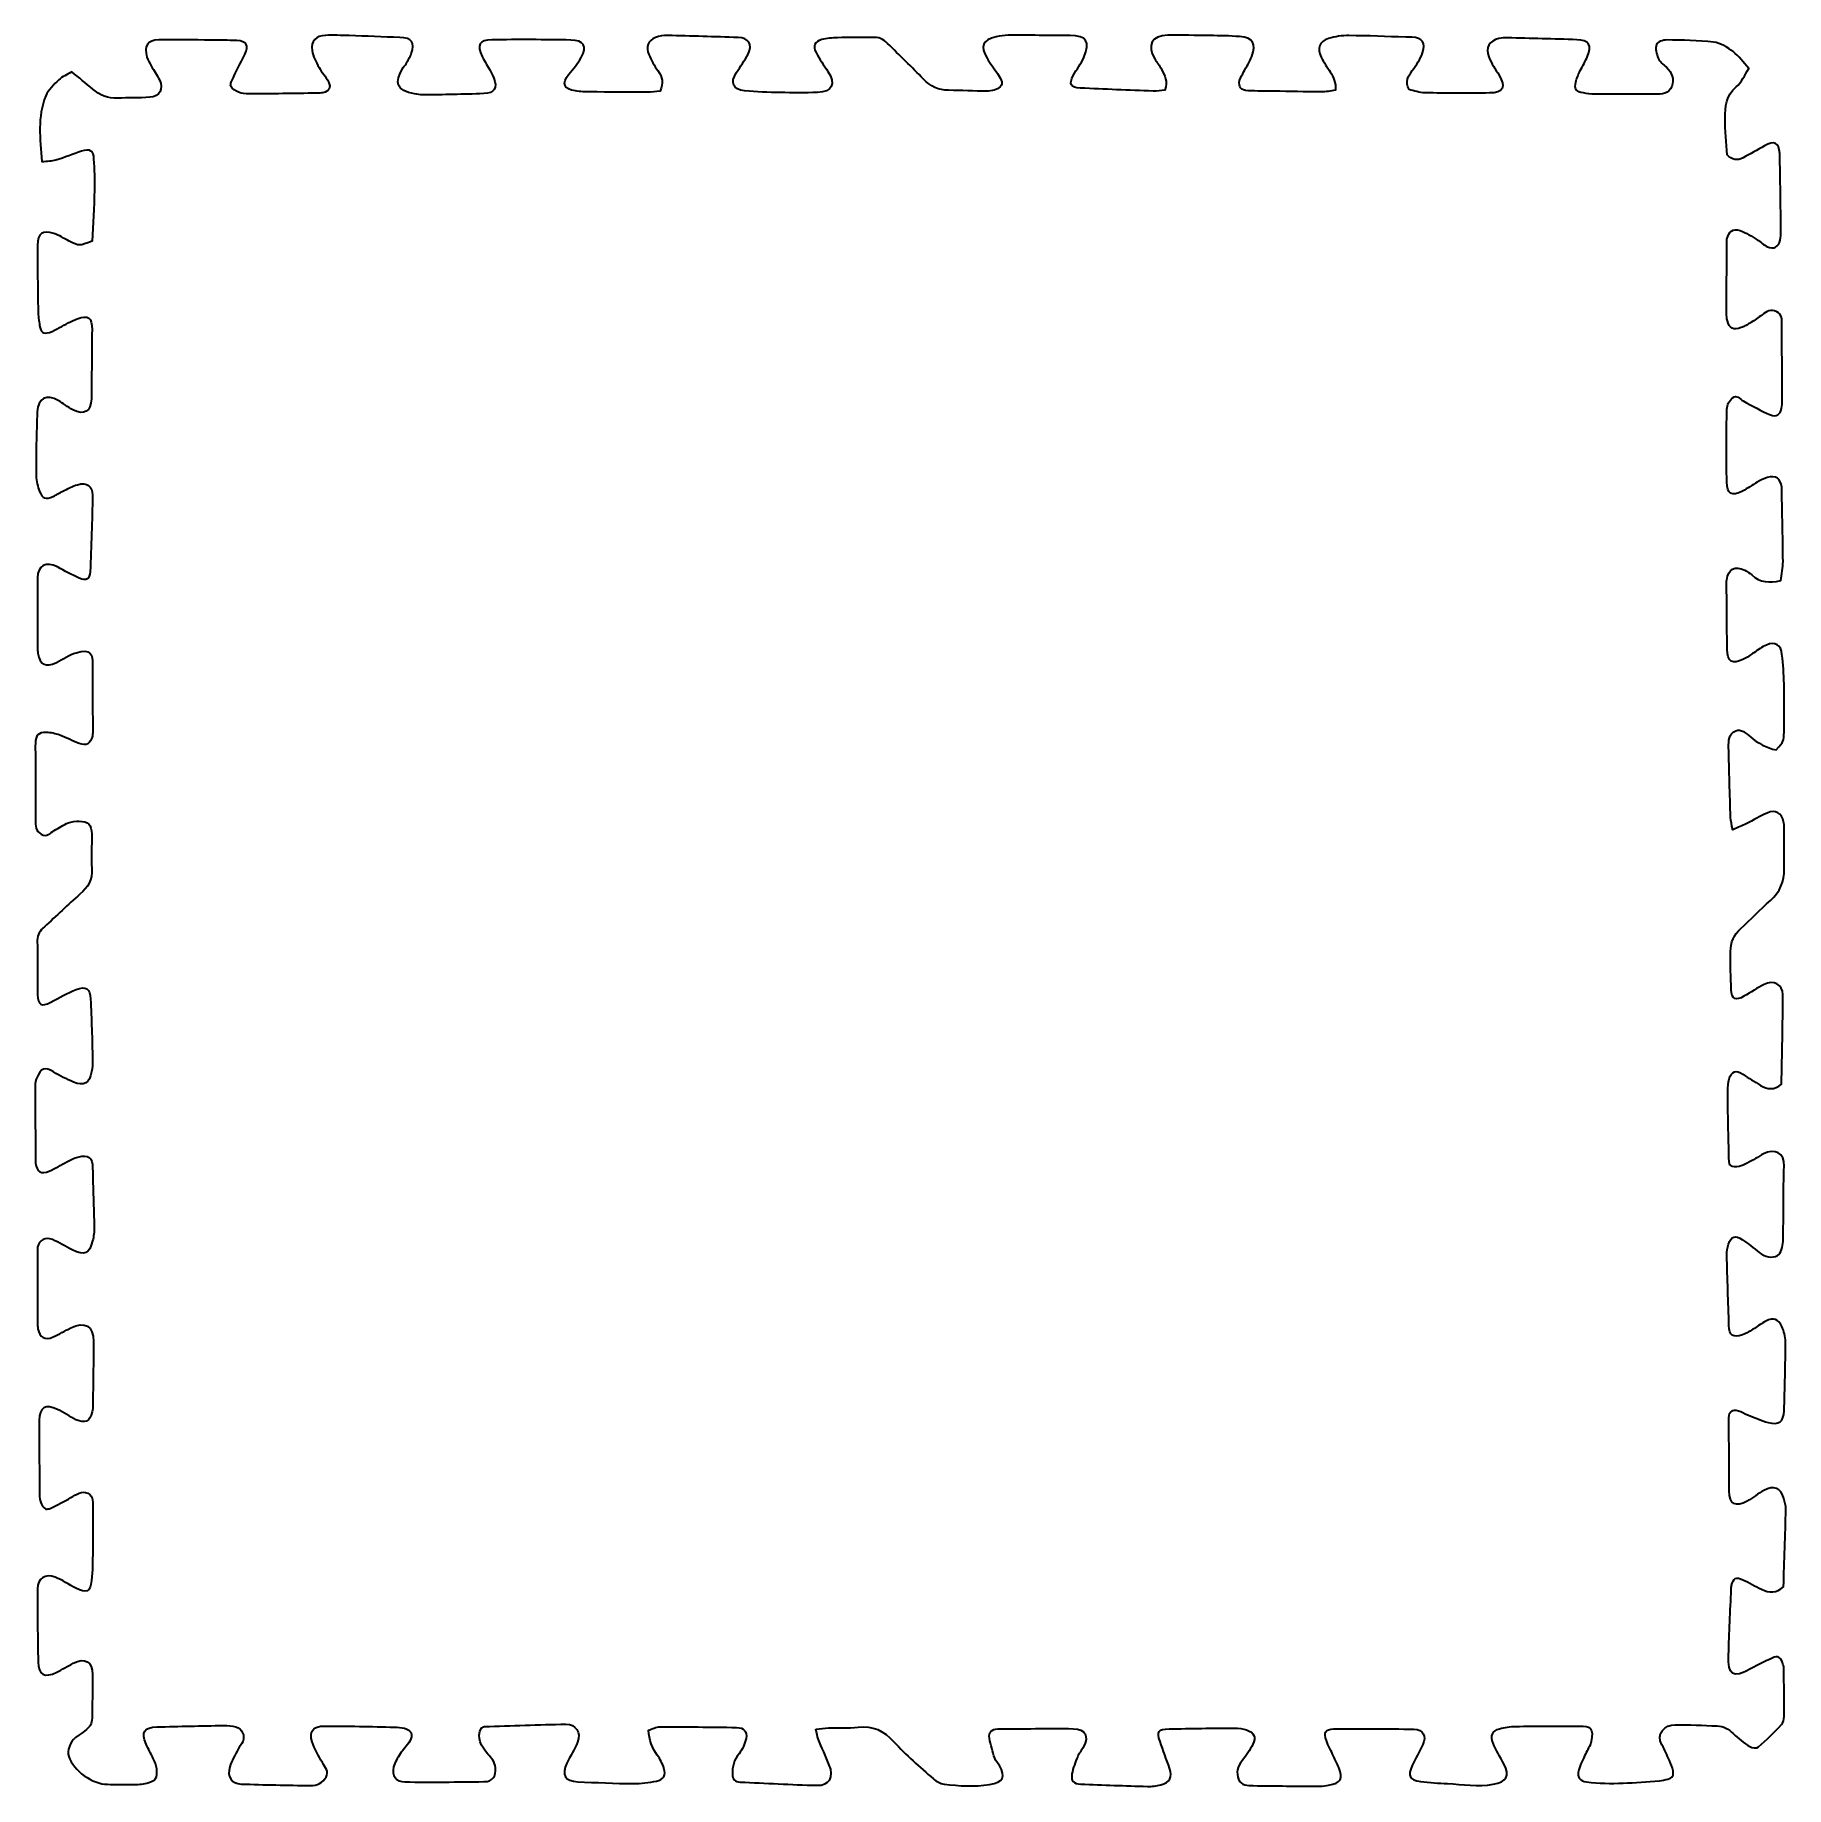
# Model space of a CAD drawing. Header units: centimetres. Extents: x 16.3 to 66.2, y -80 to -30.1.
import ezdxf

# ---------------------------------------------------------------- set-up
doc = ezdxf.new("R2010")
doc.units = ezdxf.units.CM
doc.header["$MEASUREMENT"] = 0
doc.layers.add('Слой 1', color=7, linetype='Continuous', lineweight=0)

msp = doc.modelspace()

# ---------------------------------------------------------------- linework, layer by layer
at = {"layer": 'Слой 1', "color": 7, "lineweight": 35}
msp.add_open_spline([(38.562, -78.376), (38.594, -78.495), (38.608, -78.573), (38.637, -78.646), (38.737, -78.897), (38.841, -79.147), (38.948, -79.395), (39.095, -79.734), (38.955, -79.983), (38.588, -79.974), (37.86, -79.956), (37.132, -79.912), (36.404, -79.882), (36.257, -79.876), (36.188, -79.796), (36.186, -79.66), (36.182, -79.445), (36.228, -79.251), (36.376, -79.073), (36.475, -78.954), (36.544, -78.791), (36.575, -78.638), (36.617, -78.436), (36.516, -78.329), (36.304, -78.325), (35.575, -78.312), (34.846, -78.304), (34.117, -78.306), (34.009, -78.307), (33.902, -78.368), (33.788, -78.403), (33.821, -78.685), (33.891, -78.912), (34.044, -79.116), (34.126, -79.227), (34.19, -79.358), (34.233, -79.489), (34.296, -79.681), (34.22, -79.816), (34.023, -79.853), (33.804, -79.895), (33.58, -79.927), (33.359, -79.925), (32.83, -79.92), (32.302, -79.894), (31.773, -79.873), (31.411, -79.859), (31.307, -79.68), (31.467, -79.338), (31.562, -79.136), (31.69, -78.949), (31.772, -78.743), (31.88, -78.472), (31.721, -78.228), (31.435, -78.232), (30.659, -78.244), (29.884, -78.274), (29.108, -78.299), (29.087, -78.299), (29.066, -78.317), (29.028, -78.333), (28.868, -78.629), (29.03, -78.862), (29.211, -79.082), (29.309, -79.201), (29.413, -79.304), (29.424, -79.474), (29.442, -79.726), (29.351, -79.866), (29.099, -79.87), (28.346, -79.882), (27.594, -79.883), (26.841, -79.878), (26.594, -79.876), (26.458, -79.692), (26.523, -79.45), (26.558, -79.319), (26.634, -79.195), (26.709, -79.079), (26.791, -78.951), (26.906, -78.844), (26.985, -78.714), (27.094, -78.534), (27.032, -78.395), (26.831, -78.348), (26.74, -78.327), (26.645, -78.316), (26.551, -78.314), (25.881, -78.301), (25.211, -78.283), (24.541, -78.283), (24.227, -78.283), (24.105, -78.438), (24.197, -78.736), (24.26, -78.944), (24.385, -79.134), (24.49, -79.327), (24.561, -79.459), (24.691, -79.577), (24.594, -79.743), (24.497, -79.909), (24.338, -79.985), (24.15, -79.982), (23.492, -79.972), (22.834, -79.96), (22.176, -79.938), (21.902, -79.929), (21.762, -79.724), (21.849, -79.447), (21.903, -79.27), (22.005, -79.108), (22.09, -78.941), (22.127, -78.868), (22.187, -78.805), (22.217, -78.73), (22.289, -78.548), (22.208, -78.366), (22.021, -78.309), (21.911, -78.276), (21.79, -78.265), (21.674, -78.267), (21.04, -78.277), (20.405, -78.294), (19.771, -78.308), (19.406, -78.316), (19.315, -78.457), (19.463, -78.799), (19.523, -78.939), (19.604, -79.07), (19.666, -79.21), (19.709, -79.305), (19.753, -79.406), (19.766, -79.508), (19.797, -79.751), (19.726, -79.855), (19.486, -79.91), (19.351, -79.942), (19.208, -79.951), (19.068, -79.954), (18.833, -79.958), (18.598, -79.949), (18.363, -79.946), (17.925, -79.942), (17.397, -79.562), (17.255, -79.148), (17.205, -79.003), (17.29, -78.722), (17.444, -78.615), (18.022, -78.213), (17.903, -78.286), (17.928, -77.591), (17.937, -77.333), (17.939, -77.074), (17.936, -76.815), (17.931, -76.44), (17.718, -76.318), (17.38, -76.495), (17.224, -76.576), (17.073, -76.668), (16.915, -76.746), (16.563, -76.921), (16.393, -76.835), (16.383, -76.452), (16.366, -75.758), (16.365, -75.064), (16.367, -74.371), (16.368, -74.076), (16.591, -73.925), (16.868, -74.038), (17.074, -74.122), (17.262, -74.247), (17.458, -74.353), (17.749, -74.51), (17.872, -74.458), (17.907, -74.135), (17.938, -73.856), (17.936, -73.572), (17.94, -73.29), (17.946, -72.891), (17.945, -72.491), (17.946, -72.091), (17.946, -71.927), (17.97, -71.735), (17.804, -71.645), (17.625, -71.549), (17.471, -71.684), (17.318, -71.769), (17.124, -71.877), (16.927, -71.978), (16.728, -72.077), (16.689, -72.096), (16.638, -72.091), (16.599, -72.096), (16.449, -71.988), (16.424, -71.841), (16.423, -71.685), (16.419, -70.979), (16.409, -70.274), (16.414, -69.568), (16.417, -69.194), (16.592, -69.091), (16.937, -69.255), (17.117, -69.34), (17.281, -69.459), (17.461, -69.546), (17.719, -69.67), (17.86, -69.598), (17.925, -69.322), (17.939, -69.265), (17.941, -69.205), (17.942, -69.147), (17.95, -68.535), (17.963, -67.924), (17.961, -67.313), (17.96, -66.867), (17.721, -66.73), (17.312, -66.929), (17.143, -67.011), (16.984, -67.115), (16.811, -67.187), (16.569, -67.289), (16.427, -67.205), (16.376, -66.951), (16.365, -66.893), (16.363, -66.834), (16.363, -66.775), (16.362, -66.105), (16.362, -65.435), (16.362, -64.764), (16.362, -64.717), (16.359, -64.669), (16.368, -64.624), (16.41, -64.423), (16.598, -64.32), (16.789, -64.408), (16.981, -64.495), (17.163, -64.605), (17.351, -64.701), (17.702, -64.879), (17.838, -64.822), (17.937, -64.444), (17.969, -64.322), (17.983, -64.191), (17.981, -64.064), (17.97, -63.5), (17.948, -62.937), (17.936, -62.373), (17.93, -62.06), (17.829, -61.973), (17.517, -62.054), (17.406, -62.083), (17.303, -62.143), (17.199, -62.195), (17.031, -62.28), (16.872, -62.383), (16.7, -62.455), (16.464, -62.554), (16.348, -62.481), (16.308, -62.227), (16.299, -62.17), (16.304, -62.11), (16.304, -62.051), (16.303, -61.405), (16.301, -60.759), (16.302, -60.113), (16.302, -60.02), (16.294, -59.917), (16.329, -59.835), (16.472, -59.498), (16.563, -59.473), (16.822, -59.629), (17.002, -59.739), (17.193, -59.834), (17.387, -59.917), (17.685, -60.044), (17.853, -59.946), (17.906, -59.624), (17.925, -59.508), (17.94, -59.39), (17.937, -59.273), (17.922, -58.698), (17.905, -58.122), (17.879, -57.546), (17.866, -57.252), (17.74, -57.165), (17.465, -57.277), (17.216, -57.378), (16.982, -57.517), (16.743, -57.642), (16.485, -57.777), (16.369, -57.719), (16.364, -57.429), (16.356, -56.912), (16.367, -56.394), (16.358, -55.877), (16.354, -55.7), (16.448, -55.595), (16.562, -55.49), (16.9, -55.18), (17.229, -54.86), (17.576, -54.56), (17.805, -54.362), (17.935, -54.146), (17.913, -53.829), (17.891, -53.502), (17.916, -53.171), (17.911, -52.842), (17.906, -52.576), (17.817, -52.484), (17.551, -52.475), (17.449, -52.471), (17.337, -52.485), (17.243, -52.524), (17.103, -52.581), (16.972, -52.663), (16.843, -52.742), (16.726, -52.813), (16.63, -52.944), (16.468, -52.847), (16.313, -52.753), (16.308, -52.607), (16.309, -52.447), (16.312, -51.801), (16.305, -51.154), (16.303, -50.507), (16.302, -50.425), (16.299, -50.343), (16.303, -50.261), (16.316, -50.015), (16.376, -49.946), (16.625, -49.946), (16.75, -49.946), (16.88, -49.98), (16.998, -50.023), (17.185, -50.091), (17.362, -50.188), (17.549, -50.258), (17.762, -50.338), (17.878, -50.269), (17.93, -50.047), (17.943, -49.991), (17.941, -49.93), (17.94, -49.872), (17.938, -49.248), (17.925, -48.625), (17.937, -48.002), (17.942, -47.726), (17.882, -47.547), (17.467, -47.67), (17.268, -47.729), (17.092, -47.861), (16.902, -47.952), (16.598, -48.099), (16.442, -48.02), (16.378, -47.688), (16.367, -47.631), (16.368, -47.571), (16.368, -47.513), (16.366, -46.854), (16.362, -46.196), (16.365, -45.537), (16.367, -45.184), (16.611, -45.053), (16.931, -45.224), (17.138, -45.335), (17.342, -45.452), (17.557, -45.546), (17.754, -45.631), (17.857, -45.574), (17.866, -45.362), (17.898, -44.634), (17.923, -43.905), (17.934, -43.176), (17.938, -42.912), (17.768, -42.801), (17.506, -42.878), (17.361, -42.921), (17.225, -42.997), (17.088, -43.063), (16.993, -43.109), (16.905, -43.171), (16.809, -43.214), (16.598, -43.31), (16.505, -43.281), (16.425, -43.071), (16.371, -42.931), (16.324, -42.777), (16.323, -42.63), (16.322, -42.019), (16.334, -41.407), (16.354, -40.796), (16.367, -40.421), (16.633, -40.284), (16.954, -40.475), (17.096, -40.559), (17.225, -40.664), (17.37, -40.741), (17.692, -40.912), (17.896, -40.792), (17.9, -40.433), (17.909, -39.774), (17.916, -39.116), (17.919, -38.458), (17.92, -38.104), (17.822, -38.03), (17.495, -38.15), (17.321, -38.214), (17.159, -38.312), (16.991, -38.396), (16.897, -38.442), (16.807, -38.505), (16.708, -38.534), (16.523, -38.588), (16.456, -38.539), (16.425, -38.341), (16.404, -38.202), (16.384, -38.062), (16.381, -37.921), (16.371, -37.298), (16.364, -36.675), (16.364, -36.052), (16.364, -35.71), (16.507, -35.604), (16.83, -35.713), (16.984, -35.765), (17.125, -35.856), (17.271, -35.931), (17.554, -36.076), (17.554, -36.077), (17.922, -35.932), (17.946, -35.456), (17.977, -34.965), (17.99, -34.475), (17.998, -34.181), (17.982, -33.887), (17.966, -33.593), (17.952, -33.344), (17.861, -33.28), (17.623, -33.356), (17.377, -33.435), (17.139, -33.537), (16.892, -33.612), (16.774, -33.648), (16.645, -33.644), (16.486, -33.662), (16.442, -33.007), (16.353, -32.385), (16.601, -31.79), (16.673, -31.616), (16.828, -31.469), (16.969, -31.333), (17.067, -31.239), (17.205, -31.186), (17.344, -31.104), (17.544, -31.269), (17.743, -31.43), (17.94, -31.595), (18.146, -31.767), (18.371, -31.87), (18.649, -31.855), (18.953, -31.837), (19.26, -31.855), (19.564, -31.83), (19.854, -31.806), (19.967, -31.591), (19.842, -31.331), (19.776, -31.194), (19.686, -31.068), (19.611, -30.935), (19.565, -30.854), (19.516, -30.771), (19.487, -30.683), (19.386, -30.377), (19.502, -30.196), (19.828, -30.19), (20.321, -30.181), (20.815, -30.195), (21.309, -30.2), (21.556, -30.203), (21.803, -30.202), (22.05, -30.213), (22.329, -30.226), (22.4, -30.354), (22.276, -30.605), (22.153, -30.858), (22.027, -31.109), (21.905, -31.362), (21.885, -31.403), (21.881, -31.452), (21.867, -31.506), (22, -31.678), (22.185, -31.736), (22.39, -31.735), (23.036, -31.731), (23.683, -31.721), (24.33, -31.713), (24.388, -31.712), (24.448, -31.711), (24.505, -31.698), (24.684, -31.657), (24.746, -31.552), (24.664, -31.388), (24.591, -31.242), (24.472, -31.12), (24.395, -30.976), (24.314, -30.823), (24.223, -30.663), (24.198, -30.497), (24.158, -30.231), (24.305, -30.077), (24.581, -30.064), (24.804, -30.054), (25.028, -30.064), (25.251, -30.071), (25.732, -30.087), (26.214, -30.107), (26.695, -30.125), (27.055, -30.138), (27.138, -30.252), (27.023, -30.59), (26.99, -30.688), (26.932, -30.779), (26.881, -30.871), (26.858, -30.912), (26.82, -30.943), (26.796, -30.983), (26.52, -31.427), (26.611, -31.637), (27.119, -31.73), (27.2, -31.745), (27.282, -31.765), (27.363, -31.764), (27.939, -31.754), (28.515, -31.748), (29.091, -31.725), (29.398, -31.712), (29.495, -31.566), (29.379, -31.281), (29.291, -31.065), (29.15, -30.872), (29.046, -30.662), (28.887, -30.339), (28.967, -30.193), (29.322, -30.189), (30.074, -30.182), (30.827, -30.184), (31.579, -30.196), (31.948, -30.203), (32.048, -30.371), (31.875, -30.695), (31.782, -30.869), (31.638, -31.015), (31.517, -31.173), (31.313, -31.438), (31.375, -31.598), (31.709, -31.65), (31.847, -31.672), (31.99, -31.674), (32.13, -31.676), (32.671, -31.681), (33.212, -31.683), (33.753, -31.683), (33.879, -31.683), (34.004, -31.666), (34.123, -31.658), (34.21, -31.427), (34.203, -31.25), (34.062, -31.069), (33.955, -30.932), (33.876, -30.77), (33.803, -30.61), (33.704, -30.392), (33.774, -30.213), (33.995, -30.126), (34.101, -30.084), (34.224, -30.067), (34.338, -30.069), (35.008, -30.082), (35.677, -30.101), (36.347, -30.126), (36.659, -30.137), (36.771, -30.317), (36.633, -30.595), (36.538, -30.783), (36.41, -30.953), (36.298, -31.132), (36.12, -31.416), (36.196, -31.605), (36.534, -31.645), (36.871, -31.684), (37.213, -31.687), (37.554, -31.694), (37.906, -31.702), (38.259, -31.703), (38.612, -31.692), (39.034, -31.679), (39.142, -31.452), (38.91, -31.091), (38.795, -30.914), (38.673, -30.74), (38.571, -30.555), (38.471, -30.372), (38.531, -30.235), (38.734, -30.185), (38.88, -30.148), (39.035, -30.134), (39.187, -30.13), (39.516, -30.121), (39.846, -30.131), (40.175, -30.12), (40.352, -30.114), (40.489, -30.164), (40.614, -30.292), (40.951, -30.636), (41.305, -30.964), (41.637, -31.312), (41.837, -31.521), (42.063, -31.629), (42.352, -31.63), (42.717, -31.631), (43.081, -31.66), (43.445, -31.653), (43.575, -31.651), (43.743, -31.618), (43.824, -31.533), (43.934, -31.418), (43.827, -31.269), (43.749, -31.151), (43.651, -31.004), (43.538, -30.867), (43.45, -30.715), (43.248, -30.369), (43.32, -30.201), (43.707, -30.104), (43.819, -30.076), (43.938, -30.061), (44.054, -30.061), (44.642, -30.059), (45.23, -30.065), (45.818, -30.067), (46.284, -30.068), (46.403, -30.242), (46.211, -30.691), (46.133, -30.873), (46.004, -31.033), (45.909, -31.208), (45.778, -31.453), (45.829, -31.551), (46.108, -31.566), (46.8, -31.601), (47.493, -31.627), (48.186, -31.652), (48.299, -31.656), (48.413, -31.633), (48.517, -31.623), (48.625, -31.379), (48.51, -31.203), (48.424, -31.028), (48.373, -30.923), (48.292, -30.834), (48.232, -30.733), (47.998, -30.339), (48.148, -30.064), (48.604, -30.06), (49.004, -30.057), (49.404, -30.063), (49.803, -30.07), (50.086, -30.074), (50.368, -30.077), (50.649, -30.098), (51.036, -30.127), (51.142, -30.297), (51.001, -30.662), (50.942, -30.814), (50.851, -30.953), (50.776, -31.098), (50.733, -31.18), (50.673, -31.259), (50.654, -31.347), (50.613, -31.534), (50.695, -31.635), (50.892, -31.644), (51.138, -31.655), (51.386, -31.65), (51.633, -31.654), (52.079, -31.662), (52.526, -31.675), (52.973, -31.677), (53.108, -31.677), (53.243, -31.647), (53.391, -31.629), (53.399, -31.412), (53.338, -31.255), (53.239, -31.106), (53.149, -30.969), (53.053, -30.833), (52.984, -30.685), (52.86, -30.419), (52.918, -30.248), (53.191, -30.156), (53.375, -30.094), (53.579, -30.07), (53.774, -30.071), (54.314, -30.073), (54.853, -30.098), (55.393, -30.113), (55.452, -30.115), (55.511, -30.108), (55.569, -30.112), (55.866, -30.136), (55.979, -30.281), (55.875, -30.558), (55.807, -30.74), (55.694, -30.91), (55.577, -31.067), (55.457, -31.228), (55.371, -31.381), (55.487, -31.611), (55.629, -31.641), (55.786, -31.7), (55.945, -31.703), (56.556, -31.715), (57.168, -31.716), (57.779, -31.707), (58.18, -31.702), (58.262, -31.537), (58.055, -31.2), (57.952, -31.03), (57.838, -30.863), (57.767, -30.68), (57.663, -30.411), (57.774, -30.22), (58.05, -30.151), (58.129, -30.132), (58.214, -30.132), (58.295, -30.134), (58.953, -30.149), (59.611, -30.165), (60.269, -30.187), (60.614, -30.198), (60.712, -30.351), (60.579, -30.661), (60.519, -30.801), (60.437, -30.932), (60.372, -31.07), (60.322, -31.175), (60.266, -31.282), (60.242, -31.395), (60.198, -31.596), (60.256, -31.671), (60.461, -31.707), (60.565, -31.725), (60.671, -31.74), (60.776, -31.741), (61.352, -31.745), (61.928, -31.744), (62.505, -31.745), (62.699, -31.745), (62.9, -31.731), (62.979, -31.518), (63.054, -31.314), (62.989, -31.127), (62.83, -30.974), (62.745, -30.893), (62.638, -30.817), (62.594, -30.716), (62.543, -30.596), (62.509, -30.44), (62.544, -30.323), (62.565, -30.255), (62.735, -30.193), (62.838, -30.194), (63.284, -30.199), (63.734, -30.202), (64.175, -30.258), (64.371, -30.282), (64.57, -30.404), (64.733, -30.527), (64.898, -30.652), (65.02, -30.833), (65.181, -31.013), (65.057, -31.198), (64.971, -31.406), (64.818, -31.535), (64.527, -31.78), (64.505, -32.103), (64.501, -32.427), (64.495, -32.778), (64.539, -33.13), (64.561, -33.472), (64.697, -33.622), (64.846, -33.644), (65.013, -33.554), (65.217, -33.443), (65.426, -33.337), (65.623, -33.215), (65.891, -33.049), (66.051, -33.117), (66.059, -33.435), (66.08, -34.175), (66.085, -34.916), (66.094, -35.656), (66.095, -35.738), (66.093, -35.822), (66.075, -35.902), (66.029, -36.098), (65.889, -36.175), (65.707, -36.092), (65.603, -36.045), (65.521, -35.952), (65.421, -35.893), (65.262, -35.798), (65.105, -35.691), (64.933, -35.632), (64.725, -35.561), (64.6, -35.658), (64.556, -35.876), (64.549, -35.911), (64.549, -35.947), (64.549, -35.982), (64.547, -36.652), (64.546, -37.322), (64.546, -37.992), (64.546, -38.062), (64.549, -38.135), (64.567, -38.202), (64.622, -38.416), (64.745, -38.48), (64.96, -38.399), (65.057, -38.363), (65.15, -38.31), (65.239, -38.254), (65.348, -38.186), (65.452, -38.109), (65.557, -38.033), (65.684, -37.941), (65.809, -37.859), (65.976, -37.945), (66.134, -38.028), (66.12, -38.172), (66.123, -38.313), (66.123, -38.324), (66.123, -38.336), (66.123, -38.348), (66.125, -39.054), (66.127, -39.759), (66.127, -40.465), (66.127, -40.547), (66.131, -40.631), (66.113, -40.71), (66.073, -40.879), (65.961, -40.958), (65.8, -40.889), (65.533, -40.774), (65.276, -40.633), (65.021, -40.49), (64.921, -40.434), (64.829, -40.3), (64.717, -40.397), (64.631, -40.472), (64.555, -40.609), (64.553, -40.72), (64.538, -41.414), (64.538, -42.108), (64.549, -42.801), (64.554, -43.146), (64.691, -43.22), (64.998, -43.061), (65.143, -42.986), (65.277, -42.887), (65.419, -42.805), (65.51, -42.753), (65.605, -42.701), (65.705, -42.672), (65.948, -42.602), (66.091, -42.702), (66.116, -42.951), (66.125, -43.033), (66.121, -43.115), (66.122, -43.198), (66.134, -43.821), (66.152, -44.443), (66.154, -45.066), (66.155, -45.249), (66.112, -45.431), (66.089, -45.612), (65.761, -45.687), (65.495, -45.672), (65.266, -45.454), (65.207, -45.398), (65.134, -45.354), (65.061, -45.317), (64.779, -45.173), (64.588, -45.279), (64.547, -45.598), (64.543, -45.632), (64.545, -45.668), (64.545, -45.703), (64.55, -46.327), (64.551, -46.95), (64.563, -47.573), (64.57, -47.936), (64.697, -48.013), (65.027, -47.859), (65.133, -47.811), (65.224, -47.733), (65.323, -47.67), (65.442, -47.595), (65.555, -47.505), (65.683, -47.451), (65.931, -47.345), (66.095, -47.445), (66.125, -47.717), (66.155, -47.997), (66.179, -48.279), (66.185, -48.56), (66.194, -49.019), (66.186, -49.477), (66.183, -49.936), (66.181, -50.194), (66.179, -50.194), (65.958, -50.44), (65.681, -50.394), (65.446, -50.25), (65.222, -50.073), (65.097, -49.975), (64.972, -49.82), (64.791, -49.904), (64.605, -49.991), (64.599, -50.187), (64.603, -50.365), (64.619, -51.035), (64.637, -51.705), (64.659, -52.375), (64.663, -52.473), (64.692, -52.571), (64.718, -52.721), (64.88, -52.65), (64.996, -52.604), (65.107, -52.549), (65.307, -52.449), (65.498, -52.33), (65.703, -52.243), (65.947, -52.14), (66.116, -52.237), (66.172, -52.497), (66.192, -52.587), (66.188, -52.684), (66.189, -52.778), (66.19, -53.13), (66.185, -53.483), (66.19, -53.836), (66.194, -54.198), (66.067, -54.494), (65.795, -54.738), (65.507, -54.997), (65.236, -55.276), (64.949, -55.537), (64.752, -55.716), (64.659, -55.936), (64.657, -56.193), (64.654, -56.557), (64.663, -56.922), (64.679, -57.286), (64.69, -57.553), (64.805, -57.608), (65.041, -57.469), (65.234, -57.356), (65.42, -57.231), (65.619, -57.13), (65.878, -56.997), (66.148, -57.134), (66.149, -57.421), (66.151, -58.277), (66.126, -59.133), (66.111, -59.973), (65.904, -60.152), (65.709, -60.133), (65.512, -60.01), (65.344, -59.905), (65.172, -59.806), (65.011, -59.692), (64.822, -59.559), (64.68, -59.599), (64.622, -59.826), (64.593, -59.939), (64.574, -60.058), (64.576, -60.174), (64.583, -60.82), (64.598, -61.467), (64.612, -62.113), (64.613, -62.17), (64.626, -62.227), (64.633, -62.287), (64.825, -62.404), (64.982, -62.298), (65.135, -62.225), (65.293, -62.149), (65.439, -62.047), (65.595, -61.965), (65.923, -61.794), (66.202, -61.946), (66.186, -62.311), (66.154, -63.027), (66.175, -63.746), (66.154, -64.462), (66.15, -64.602), (66.096, -64.804), (65.998, -64.861), (65.839, -64.953), (65.634, -64.901), (65.473, -64.775), (65.316, -64.652), (65.161, -64.524), (64.995, -64.413), (64.791, -64.274), (64.676, -64.312), (64.599, -64.542), (64.566, -64.64), (64.55, -64.748), (64.553, -64.852), (64.568, -65.522), (64.588, -66.191), (64.613, -66.861), (64.623, -67.146), (64.729, -67.219), (64.998, -67.125), (65.118, -67.083), (65.226, -67.007), (65.337, -66.941), (65.448, -66.875), (65.549, -66.792), (65.665, -66.735), (65.889, -66.626), (66.019, -66.664), (66.121, -66.889), (66.182, -67.023), (66.228, -67.178), (66.227, -67.324), (66.224, -67.982), (66.203, -68.64), (66.185, -69.298), (66.177, -69.599), (66.033, -69.71), (65.73, -69.627), (65.529, -69.572), (65.336, -69.482), (65.14, -69.404), (65.053, -69.37), (64.973, -69.315), (64.883, -69.291), (64.698, -69.241), (64.62, -69.298), (64.612, -69.493), (64.604, -69.693), (64.613, -69.893), (64.613, -70.093), (64.615, -70.587), (64.611, -71.081), (64.618, -71.575), (64.624, -71.957), (64.801, -72.056), (65.136, -71.867), (65.3, -71.775), (65.445, -71.651), (65.609, -71.561), (65.889, -71.407), (66.086, -71.489), (66.178, -71.79), (66.209, -71.89), (66.238, -71.997), (66.236, -72.1), (66.218, -72.84), (66.192, -73.579), (66.169, -74.309), (65.969, -74.493), (65.759, -74.493), (65.541, -74.384), (65.362, -74.295), (65.19, -74.193), (65.009, -74.109), (64.814, -74.018), (64.732, -74.066), (64.687, -74.278), (64.68, -74.312), (64.678, -74.347), (64.676, -74.383), (64.65, -75.004), (64.619, -75.626), (64.602, -76.248), (64.585, -76.843), (64.713, -76.941), (65.244, -76.642), (65.439, -76.533), (65.645, -76.446), (65.844, -76.345), (66, -76.266), (66.09, -76.326), (66.14, -76.475), (66.158, -76.531), (66.177, -76.589), (66.178, -76.646), (66.183, -77.103), (66.187, -77.56), (66.183, -78.016), (66.182, -78.094), (66.16, -78.191), (66.11, -78.244), (65.901, -78.465), (65.684, -78.681), (65.453, -78.88), (65.405, -78.921), (65.266, -78.911), (65.204, -78.871), (65.037, -78.764), (64.879, -78.638), (64.736, -78.5), (64.603, -78.371), (64.463, -78.283), (64.275, -78.278), (63.875, -78.267), (63.476, -78.246), (63.077, -78.246), (62.79, -78.246), (62.516, -78.501), (62.701, -78.821), (62.783, -78.963), (62.846, -79.115), (62.912, -79.266), (62.954, -79.361), (62.996, -79.46), (63.018, -79.561), (63.043, -79.678), (62.999, -79.77), (62.869, -79.797), (62.788, -79.814), (62.708, -79.842), (62.627, -79.847), (61.936, -79.89), (61.246, -79.97), (60.553, -79.875), (60.342, -79.846), (60.266, -79.745), (60.328, -79.534), (60.374, -79.378), (60.454, -79.231), (60.521, -79.081), (60.574, -78.963), (60.651, -78.852), (60.681, -78.729), (60.773, -78.348), (60.636, -78.275), (60.356, -78.283), (59.745, -78.299), (59.133, -78.286), (58.522, -78.294), (58.371, -78.296), (58.216, -78.318), (58.071, -78.36), (57.861, -78.421), (57.793, -78.566), (57.882, -78.77), (57.971, -78.975), (58.086, -79.167), (58.191, -79.365), (58.371, -79.705), (58.269, -79.878), (57.885, -79.944), (57.449, -80.02), (57.02, -79.945), (56.587, -79.926), (56.33, -79.914), (56.071, -79.898), (55.815, -79.865), (55.499, -79.824), (55.437, -79.701), (55.576, -79.408), (55.672, -79.207), (55.785, -79.013), (55.88, -78.811), (55.991, -78.575), (55.886, -78.378), (55.624, -78.374), (54.859, -78.36), (54.095, -78.359), (53.331, -78.367), (53.099, -78.37), (53.048, -78.465), (53.129, -78.696), (53.183, -78.851), (53.265, -78.995), (53.334, -79.144), (53.383, -79.251), (53.439, -79.355), (53.481, -79.464), (53.61, -79.8), (53.554, -79.897), (53.192, -79.972), (53.112, -79.989), (53.03, -80.002), (52.948, -80.001), (52.313, -79.998), (51.679, -79.992), (51.044, -79.984), (50.878, -79.982), (50.695, -79.988), (50.622, -79.799), (50.55, -79.612), (50.594, -79.438), (50.726, -79.275), (50.843, -79.131), (50.95, -78.972), (51.031, -78.804), (51.131, -78.597), (51.073, -78.472), (50.855, -78.395), (50.747, -78.357), (50.625, -78.34), (50.51, -78.341), (49.887, -78.344), (49.264, -78.354), (48.641, -78.365), (48.332, -78.371), (48.285, -78.437), (48.384, -78.726), (48.471, -78.981), (48.565, -79.234), (48.655, -79.488), (48.745, -79.743), (48.673, -79.891), (48.406, -79.962), (48.284, -79.995), (48.151, -80.008), (48.023, -80.004), (47.389, -79.988), (46.755, -79.965), (46.121, -79.939), (45.915, -79.931), (45.837, -79.85), (45.872, -79.65), (45.902, -79.48), (45.969, -79.314), (46.035, -79.152), (46.074, -79.056), (46.148, -78.974), (46.198, -78.881), (46.364, -78.575), (46.26, -78.364), (45.91, -78.359), (45.193, -78.348), (44.475, -78.364), (43.758, -78.367), (43.579, -78.368), (43.487, -78.461), (43.517, -78.632), (43.551, -78.825), (43.607, -79.015), (43.668, -79.202), (43.693, -79.277), (43.759, -79.339), (43.801, -79.409), (43.995, -79.736), (43.904, -79.891), (43.523, -79.952), (43.087, -80.021), (42.655, -79.993), (42.224, -79.938), (42.117, -79.924), (42, -79.864), (41.918, -79.79), (41.533, -79.446), (41.132, -79.113), (40.789, -78.73), (40.502, -78.409), (40.193, -78.269), (39.769, -78.318), (39.49, -78.35), (39.205, -78.327), (38.923, -78.335), (38.812, -78.338), (38.701, -78.36), (38.562, -78.376)], degree=3, knots=[0, 0, 0, 0, 1, 1, 1, 2, 2, 2, 3, 3, 3, 4, 4, 4, 5, 5, 5, 6, 6, 6, 7, 7, 7, 8, 8, 8, 9, 9, 9, 10, 10, 10, 11, 11, 11, 12, 12, 12, 13, 13, 13, 14, 14, 14, 15, 15, 15, 16, 16, 16, 17, 17, 17, 18, 18, 18, 19, 19, 19, 20, 20, 20, 21, 21, 21, 22, 22, 22, 23, 23, 23, 24, 24, 24, 25, 25, 25, 26, 26, 26, 27, 27, 27, 28, 28, 28, 29, 29, 29, 30, 30, 30, 31, 31, 31, 32, 32, 32, 33, 33, 33, 34, 34, 34, 35, 35, 35, 36, 36, 36, 37, 37, 37, 38, 38, 38, 39, 39, 39, 40, 40, 40, 41, 41, 41, 42, 42, 42, 43, 43, 43, 44, 44, 44, 45, 45, 45, 46, 46, 46, 47, 47, 47, 48, 48, 48, 49, 49, 49, 50, 50, 50, 51, 51, 51, 52, 52, 52, 53, 53, 53, 54, 54, 54, 55, 55, 55, 56, 56, 56, 57, 57, 57, 58, 58, 58, 59, 59, 59, 60, 60, 60, 61, 61, 61, 62, 62, 62, 63, 63, 63, 64, 64, 64, 65, 65, 65, 66, 66, 66, 67, 67, 67, 68, 68, 68, 69, 69, 69, 70, 70, 70, 71, 71, 71, 72, 72, 72, 73, 73, 73, 74, 74, 74, 75, 75, 75, 76, 76, 76, 77, 77, 77, 78, 78, 78, 79, 79, 79, 80, 80, 80, 81, 81, 81, 82, 82, 82, 83, 83, 83, 84, 84, 84, 85, 85, 85, 86, 86, 86, 87, 87, 87, 88, 88, 88, 89, 89, 89, 90, 90, 90, 91, 91, 91, 92, 92, 92, 93, 93, 93, 94, 94, 94, 95, 95, 95, 96, 96, 96, 97, 97, 97, 98, 98, 98, 99, 99, 99, 100, 100, 100, 101, 101, 101, 102, 102, 102, 103, 103, 103, 104, 104, 104, 105, 105, 105, 106, 106, 106, 107, 107, 107, 108, 108, 108, 109, 109, 109, 110, 110, 110, 111, 111, 111, 112, 112, 112, 113, 113, 113, 114, 114, 114, 115, 115, 115, 116, 116, 116, 117, 117, 117, 118, 118, 118, 119, 119, 119, 120, 120, 120, 121, 121, 121, 122, 122, 122, 123, 123, 123, 124, 124, 124, 125, 125, 125, 126, 126, 126, 127, 127, 127, 128, 128, 128, 129, 129, 129, 130, 130, 130, 131, 131, 131, 132, 132, 132, 133, 133, 133, 134, 134, 134, 135, 135, 135, 136, 136, 136, 137, 137, 137, 138, 138, 138, 139, 139, 139, 140, 140, 140, 141, 141, 141, 142, 142, 142, 143, 143, 143, 144, 144, 144, 145, 145, 145, 146, 146, 146, 147, 147, 147, 148, 148, 148, 149, 149, 149, 150, 150, 150, 151, 151, 151, 152, 152, 152, 153, 153, 153, 154, 154, 154, 155, 155, 155, 156, 156, 156, 157, 157, 157, 158, 158, 158, 159, 159, 159, 160, 160, 160, 161, 161, 161, 162, 162, 162, 163, 163, 163, 164, 164, 164, 165, 165, 165, 166, 166, 166, 167, 167, 167, 168, 168, 168, 169, 169, 169, 170, 170, 170, 171, 171, 171, 172, 172, 172, 173, 173, 173, 174, 174, 174, 175, 175, 175, 176, 176, 176, 177, 177, 177, 178, 178, 178, 179, 179, 179, 180, 180, 180, 181, 181, 181, 182, 182, 182, 183, 183, 183, 184, 184, 184, 185, 185, 185, 186, 186, 186, 187, 187, 187, 188, 188, 188, 189, 189, 189, 190, 190, 190, 191, 191, 191, 192, 192, 192, 193, 193, 193, 194, 194, 194, 195, 195, 195, 196, 196, 196, 197, 197, 197, 198, 198, 198, 199, 199, 199, 200, 200, 200, 201, 201, 201, 202, 202, 202, 203, 203, 203, 204, 204, 204, 205, 205, 205, 206, 206, 206, 207, 207, 207, 208, 208, 208, 209, 209, 209, 210, 210, 210, 211, 211, 211, 212, 212, 212, 213, 213, 213, 214, 214, 214, 215, 215, 215, 216, 216, 216, 217, 217, 217, 218, 218, 218, 219, 219, 219, 220, 220, 220, 221, 221, 221, 222, 222, 222, 223, 223, 223, 224, 224, 224, 225, 225, 225, 226, 226, 226, 227, 227, 227, 228, 228, 228, 229, 229, 229, 230, 230, 230, 231, 231, 231, 232, 232, 232, 233, 233, 233, 234, 234, 234, 235, 235, 235, 236, 236, 236, 237, 237, 237, 238, 238, 238, 239, 239, 239, 240, 240, 240, 241, 241, 241, 242, 242, 242, 243, 243, 243, 244, 244, 244, 245, 245, 245, 246, 246, 246, 247, 247, 247, 248, 248, 248, 249, 249, 249, 250, 250, 250, 251, 251, 251, 252, 252, 252, 253, 253, 253, 254, 254, 254, 255, 255, 255, 256, 256, 256, 257, 257, 257, 258, 258, 258, 259, 259, 259, 260, 260, 260, 261, 261, 261, 262, 262, 262, 263, 263, 263, 264, 264, 264, 265, 265, 265, 266, 266, 266, 267, 267, 267, 268, 268, 268, 269, 269, 269, 270, 270, 270, 271, 271, 271, 272, 272, 272, 273, 273, 273, 274, 274, 274, 275, 275, 275, 276, 276, 276, 277, 277, 277, 278, 278, 278, 279, 279, 279, 280, 280, 280, 281, 281, 281, 282, 282, 282, 283, 283, 283, 284, 284, 284, 285, 285, 285, 286, 286, 286, 287, 287, 287, 288, 288, 288, 289, 289, 289, 290, 290, 290, 291, 291, 291, 292, 292, 292, 293, 293, 293, 294, 294, 294, 295, 295, 295, 296, 296, 296, 297, 297, 297, 298, 298, 298, 299, 299, 299, 300, 300, 300, 301, 301, 301, 302, 302, 302, 303, 303, 303, 304, 304, 304, 305, 305, 305, 306, 306, 306, 307, 307, 307, 308, 308, 308, 309, 309, 309, 310, 310, 310, 311, 311, 311, 312, 312, 312, 313, 313, 313, 314, 314, 314, 315, 315, 315, 316, 316, 316, 317, 317, 317, 318, 318, 318, 319, 319, 319, 320, 320, 320, 321, 321, 321, 322, 322, 322, 323, 323, 323, 324, 324, 324, 325, 325, 325, 326, 326, 326, 327, 327, 327, 328, 328, 328, 329, 329, 329, 330, 330, 330, 331, 331, 331, 332, 332, 332, 333, 333, 333, 334, 334, 334, 335, 335, 335, 336, 336, 336, 337, 337, 337, 338, 338, 338, 339, 339, 339, 340, 340, 340, 341, 341, 341, 342, 342, 342, 343, 343, 343, 344, 344, 344, 345, 345, 345, 346, 346, 346, 347, 347, 347, 348, 348, 348, 349, 349, 349, 350, 350, 350, 351, 351, 351, 352, 352, 352, 353, 353, 353, 354, 354, 354, 355, 355, 355, 356, 356, 356, 357, 357, 357, 358, 358, 358, 359, 359, 359, 360, 360, 360, 361, 361, 361, 362, 362, 362, 363, 363, 363, 364, 364, 364, 365, 365, 365, 366, 366, 366, 367, 367, 367, 368, 368, 368, 369, 369, 369, 370, 370, 370, 371, 371, 371, 372, 372, 372, 373, 373, 373, 374, 374, 374, 375, 375, 375, 376, 376, 376, 377, 377, 377, 378, 378, 378, 379, 379, 379, 380, 380, 380, 381, 381, 381, 382, 382, 382, 383, 383, 383, 384, 384, 384, 385, 385, 385, 386, 386, 386, 387, 387, 387, 388, 388, 388, 389, 389, 389, 390, 390, 390, 391, 391, 391, 392, 392, 392, 393, 393, 393, 394, 394, 394, 395, 395, 395, 396, 396, 396, 397, 397, 397, 398, 398, 398, 399, 399, 399, 400, 400, 400, 401, 401, 401, 402, 402, 402, 403, 403, 403, 404, 404, 404, 405, 405, 405, 406, 406, 406, 407, 407, 407, 408, 408, 408, 409, 409, 409, 410, 410, 410, 411, 411, 411, 412, 412, 412, 413, 413, 413, 414, 414, 414, 415, 415, 415, 416, 416, 416, 417, 417, 417, 418, 418, 418, 419, 419, 419, 420, 420, 420, 421, 421, 421, 422, 422, 422, 423, 423, 423, 424, 424, 424, 425, 425, 425, 426, 426, 426, 427, 427, 427, 427], dxfattribs=at)

doc.saveas('drawing.dxf')
